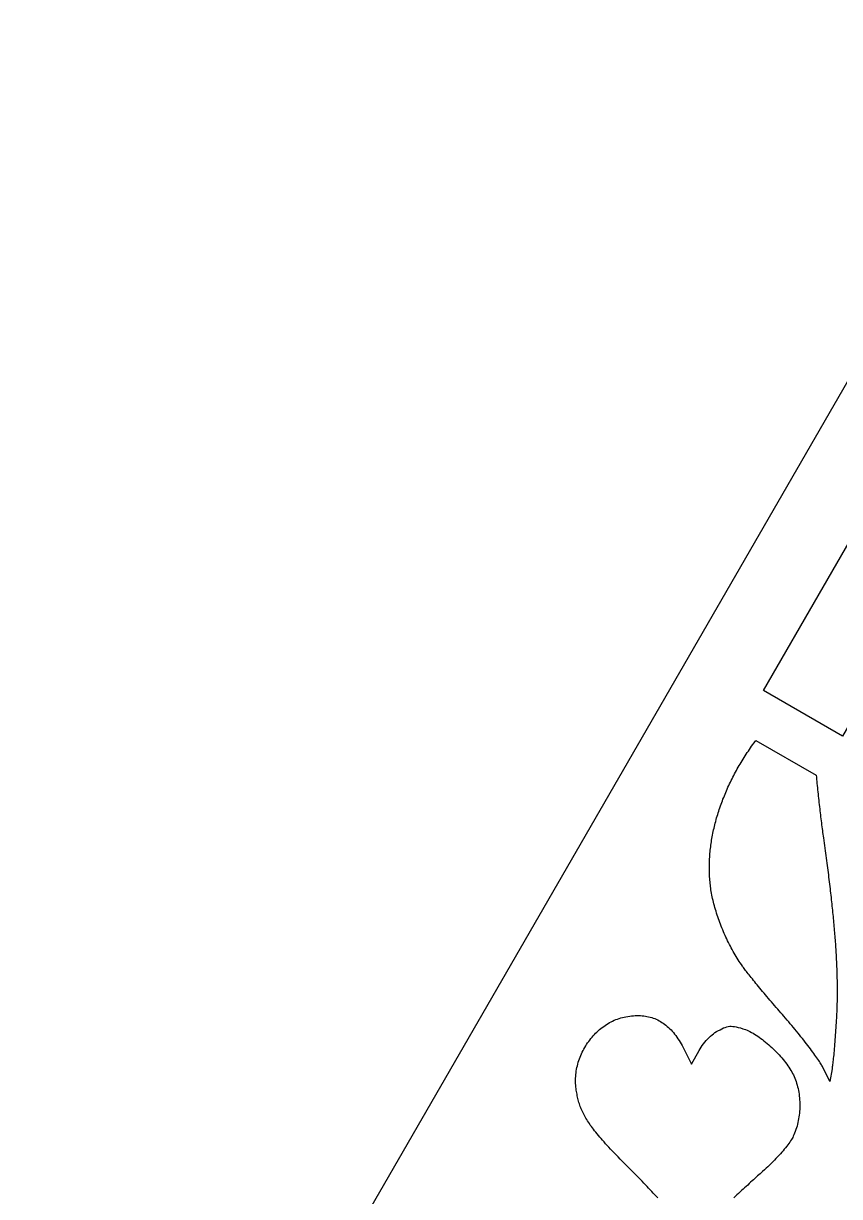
# Model space of a CAD drawing. Header units: millimetres. Extents: x 10 to 410, y 18 to 283.
# Drawn here: x 232 to 259.71, y 241.79 to 281.62 of the extents above; entities that cross this region are included whole.
import ezdxf

# ---------------------------------------------------------------- set-up
doc = ezdxf.new("R2010")
doc.units = ezdxf.units.MM
doc.layers.add('CUT', color=1, linetype='Continuous')

msp = doc.modelspace()

# ---------------------------------------------------------------- linework, layer by layer
at = {"layer": 'CUT'}
for points in [[(337, 160.3782), (372, 221), (337, 281.6218), (267, 281.6218), (232, 221), (267, 160.3782)], [(263.8673, 264.4356), (259.8173, 257.4208), (257.1327, 258.9708), (261.1827, 265.9856)], [(259.5286, 250.8905), (259.5343, 250.8243), (259.5397, 250.7585), (259.5451, 250.6932), (259.5502, 250.6284), (259.5552, 250.564), (259.56, 250.5), (259.5647, 250.4365), (259.5692, 250.3734), (259.5735, 250.3107), (259.5777, 250.2485), (259.5817, 250.1866), (259.5855, 250.1252), (259.5892, 250.0642), (259.5927, 250.0035), (259.5961, 249.9433), (259.5993, 249.8835), (259.6023, 249.824), (259.6052, 249.7649), (259.6079, 249.7062), (259.6105, 249.6479), (259.6129, 249.59), (259.6151, 249.5324), (259.6172, 249.4751), (259.6191, 249.4183), (259.6209, 249.3617), (259.6225, 249.3055), (259.624, 249.2497), (259.6253, 249.1942), (259.6264, 249.139), (259.6274, 249.0841), (259.6282, 249.0296), (259.6289, 248.9753), (259.6294, 248.9214), (259.6298, 248.8678), (259.63, 248.8145), (259.63, 248.7615), (259.6299, 248.7088), (259.6297, 248.6564), (259.6293, 248.6042), (259.6287, 248.5523), (259.628, 248.5007), (259.6272, 248.4494), (259.6261, 248.3984), (259.625, 248.3475), (259.6237, 248.297), (259.6222, 248.2467), (259.6206, 248.1966), (259.6188, 248.1468), (259.6169, 248.0972), (259.6148, 248.0479), (259.6126, 247.9988), (259.6103, 247.9499), (259.6078, 247.9012), (259.6051, 247.8527), (259.6003, 247.7702), (259.5954, 247.6873), (259.5902, 247.6042), (259.5848, 247.5212), (259.5793, 247.4384), (259.5736, 247.3561), (259.5678, 247.2744), (259.5619, 247.1936), (259.5558, 247.1139), (259.5497, 247.0355), (259.5436, 246.9585), (259.5374, 246.8833), (259.5312, 246.8099), (259.525, 246.7387), (259.5187, 246.6698), (259.5126, 246.6034), (259.5064, 246.5398), (259.5004, 246.479), (259.4944, 246.4215), (259.4885, 246.3672), (259.4827, 246.3166), (259.4771, 246.2696), (259.4716, 246.2267), (259.4663, 246.1879), (259.4612, 246.1536), (259.4563, 246.1238), (259.3807, 245.6915), (259.1449, 246.1778), (259.1318, 246.2035), (259.1163, 246.2319), (259.0983, 246.2629), (259.078, 246.2965), (259.0555, 246.3324), (259.0308, 246.3707), (259.004, 246.4111), (258.9751, 246.4537), (258.9443, 246.4983), (258.9117, 246.5447), (258.8773, 246.593), (258.8411, 246.643), (258.8033, 246.6946), (258.764, 246.7477), (258.7231, 246.8021), (258.6809, 246.8579), (258.6374, 246.9149), (258.5925, 246.973), (258.5466, 247.032), (258.4995, 247.092), (258.4514, 247.1527), (258.4024, 247.2142), (258.3525, 247.2762), (258.3018, 247.3387), (258.2504, 247.4016), (258.1984, 247.4648), (258.1458, 247.5282), (258.0928, 247.5917), (258.0393, 247.6551), (257.9855, 247.7185), (257.9315, 247.7816), (257.8773, 247.8444), (257.823, 247.9068), (257.7703, 247.9673), (257.7174, 248.0281), (257.6644, 248.0892), (257.6115, 248.1505), (257.5587, 248.2118), (257.5061, 248.2731), (257.4538, 248.3343), (257.4017, 248.3953), (257.3501, 248.456), (257.299, 248.5163), (257.2485, 248.5761), (257.1986, 248.6354), (257.1494, 248.694), (257.101, 248.7518), (257.0534, 248.8088), (257.0068, 248.8649), (256.9612, 248.92), (256.9167, 248.9739), (256.8734, 249.0266), (256.8312, 249.0781), (256.7905, 249.1281), (256.7511, 249.1767), (256.7131, 249.2237), (256.6767, 249.269), (256.642, 249.3126), (256.6089, 249.3543), (256.5776, 249.3941), (256.5481, 249.4319), (256.5205, 249.4675), (256.495, 249.501), (256.4715, 249.5321), (256.4501, 249.5609), (256.431, 249.5872), (256.4141, 249.6109), (256.3776, 249.6638), (256.3415, 249.7174), (256.3057, 249.7718), (256.2704, 249.8269), (256.2354, 249.8827), (256.2009, 249.9392), (256.1669, 249.9962), (256.1333, 250.0539), (256.1002, 250.1122), (256.0675, 250.171), (256.0354, 250.2302), (256.0038, 250.29), (255.9727, 250.3502), (255.9421, 250.4107), (255.9121, 250.4717), (255.8826, 250.533), (255.8537, 250.5946), (255.8254, 250.6565), (255.7977, 250.7187), (255.7706, 250.781), (255.7442, 250.8436), (255.7183, 250.9063), (255.6932, 250.9691), (255.6687, 251.032), (255.6448, 251.0949), (255.6217, 251.1579), (255.5993, 251.2209), (255.5776, 251.2839), (255.5566, 251.3467), (255.5364, 251.4095), (255.5169, 251.4722), (255.4982, 251.5346), (255.4802, 251.5969), (255.4631, 251.659), (255.4468, 251.7208), (255.4313, 251.7823), (255.4166, 251.8435), (255.4028, 251.9043), (255.3899, 251.9648), (255.3778, 252.0248), (255.3666, 252.0844), (255.3563, 252.1435), (255.3469, 252.2021), (255.3389, 252.2564), (255.3316, 252.3108), (255.3248, 252.3654), (255.3187, 252.4202), (255.3132, 252.4751), (255.3083, 252.5302), (255.304, 252.5854), (255.3003, 252.6408), (255.2973, 252.6964), (255.2948, 252.7521), (255.2929, 252.8079), (255.2917, 252.8639), (255.291, 252.92), (255.2909, 252.9762), (255.2914, 253.0326), (255.2925, 253.0891), (255.2942, 253.1457), (255.2965, 253.2024), (255.2994, 253.2592), (255.3028, 253.3161), (255.3069, 253.3731), (255.3115, 253.4302), (255.3167, 253.4873), (255.3225, 253.5446), (255.3288, 253.6019), (255.3358, 253.6594), (255.3433, 253.7169), (255.3513, 253.7744), (255.36, 253.832), (255.3691, 253.8897), (255.3789, 253.9474), (255.3892, 254.0052), (255.4001, 254.063), (255.4115, 254.1209), (255.4235, 254.1788), (255.4361, 254.2367), (255.4492, 254.2947), (255.4628, 254.3527), (255.477, 254.4107), (255.4918, 254.4687), (255.5071, 254.5267), (255.5229, 254.5848), (255.5393, 254.6428), (255.5562, 254.7008), (255.5736, 254.7589), (255.5916, 254.8169), (255.6101, 254.8749), (255.6292, 254.9328), (255.6487, 254.9908), (255.6688, 255.0487), (255.6895, 255.1066), (255.7106, 255.1645), (255.7323, 255.2223), (255.7545, 255.28), (255.7772, 255.3378), (255.8004, 255.3954), (255.8241, 255.453), (255.8484, 255.5105), (255.8732, 255.568), (255.8984, 255.6254), (255.9242, 255.6827), (255.9505, 255.74), (255.9772, 255.7971), (256.0045, 255.8542), (256.0323, 255.9111), (256.0606, 255.968), (256.0893, 256.0248), (256.1186, 256.0814), (256.1484, 256.138), (256.1786, 256.1944), (256.2093, 256.2507), (256.2405, 256.3069), (256.2722, 256.363), (256.3044, 256.4189), (256.3371, 256.4747), (256.3702, 256.5304), (256.4038, 256.5859), (256.4379, 256.6412), (256.4725, 256.6964), (256.5075, 256.7515), (256.543, 256.8063), (256.5789, 256.861), (256.6154, 256.9156), (256.6523, 256.9699), (256.6896, 257.0241), (256.7274, 257.0781), (256.7657, 257.1319), (256.8044, 257.1855), (256.8436, 257.2389), (256.8702, 257.2748), (258.9189, 256.092), (258.9253, 256.0234), (258.932, 255.9527), (258.9389, 255.8817), (258.9459, 255.8105), (258.953, 255.7391), (258.9602, 255.6675), (258.9675, 255.5959), (258.9749, 255.5242), (258.9824, 255.4525), (258.99, 255.3809), (258.9977, 255.3093), (259.0055, 255.2379), (259.0133, 255.1667), (259.0212, 255.0957), (259.0292, 255.0249), (259.0373, 254.9545), (259.0454, 254.8844), (259.0536, 254.8148), (259.0618, 254.7456), (259.0701, 254.6769), (259.0784, 254.6087), (259.0868, 254.5411), (259.0952, 254.4742), (259.1036, 254.4079), (259.1121, 254.3424), (259.1205, 254.2777), (259.129, 254.2137), (259.1375, 254.1506), (259.146, 254.0885), (259.1546, 254.0272), (259.1631, 253.967), (259.1756, 253.8787), (259.188, 253.791), (259.2002, 253.704), (259.2122, 253.6176), (259.224, 253.5318), (259.2357, 253.4466), (259.2472, 253.3621), (259.2585, 253.2782), (259.2696, 253.1949), (259.2805, 253.1122), (259.2913, 253.0301), (259.3019, 252.9486), (259.3123, 252.8677), (259.3226, 252.7874), (259.3326, 252.7077), (259.3425, 252.6285), (259.3522, 252.5499), (259.3618, 252.4719), (259.3712, 252.3945), (259.3804, 252.3176), (259.3894, 252.2413), (259.3983, 252.1655), (259.4069, 252.0903), (259.4155, 252.0156), (259.4238, 251.9415), (259.432, 251.8679), (259.44, 251.7948), (259.4478, 251.7222), (259.4555, 251.6502), (259.463, 251.5786), (259.4703, 251.5076), (259.4774, 251.4371), (259.4844, 251.367), (259.4912, 251.2975), (259.4979, 251.2285), (259.5044, 251.1599), (259.5107, 251.0919), (259.5168, 251.0243), (259.5228, 250.9571)]]:
    msp.add_lwpolyline(points, close=True, dxfattribs=at)
msp.add_lwpolyline([(253.5389, 241.7407), (253.4893, 241.7948), (253.4388, 241.8496), (253.3874, 241.905), (253.3352, 241.961), (253.2824, 242.0174), (253.2289, 242.0742), (253.1748, 242.1313), (253.1202, 242.1886), (253.0652, 242.2462), (253.0097, 242.3038), (252.954, 242.3615), (252.898, 242.4192), (252.8418, 242.4768), (252.7855, 242.5341), (252.7291, 242.5913), (252.6727, 242.6481), (252.6164, 242.7045), (252.5602, 242.7605), (252.4822, 242.8382), (252.4065, 242.914), (252.333, 242.988), (252.2618, 243.0602), (252.1927, 243.1306), (252.1258, 243.1995), (252.0611, 243.2667), (251.9984, 243.3323), (251.9377, 243.3965), (251.8791, 243.4592), (251.8224, 243.5205), (251.7677, 243.5805), (251.7149, 243.6392), (251.6639, 243.6967), (251.6148, 243.753), (251.5674, 243.8081), (251.5219, 243.8622), (251.478, 243.9153), (251.4359, 243.9675), (251.3954, 244.0187), (251.3565, 244.0691), (251.3192, 244.1186), (251.2835, 244.1675), (251.2493, 244.2156), (251.2165, 244.2632), (251.1852, 244.3101), (251.1553, 244.3565), (251.1268, 244.4024), (251.0996, 244.448), (251.0737, 244.4931), (251.049, 244.538), (251.0256, 244.5826), (251.0034, 244.627), (250.9824, 244.6712), (250.9624, 244.7154), (250.9436, 244.7595), (250.9258, 244.8037), (250.909, 244.8479), (250.8932, 244.8922), (250.8783, 244.9367), (250.8644, 244.9815), (250.8513, 245.0265), (250.8391, 245.0719), (250.8276, 245.1177), (250.817, 245.1639), (250.807, 245.2106), (250.7978, 245.2579), (250.7892, 245.3058), (250.7812, 245.3544), (250.7738, 245.4037), (250.767, 245.4537), (250.7607, 245.5046), (250.7546, 245.5651), (250.7504, 245.6257), (250.7481, 245.6864), (250.7477, 245.747), (250.7491, 245.8077), (250.7524, 245.8683), (250.7574, 245.9287), (250.7643, 245.9891), (250.7729, 246.0492), (250.7832, 246.1091), (250.7951, 246.1688), (250.8088, 246.2281), (250.8241, 246.2871), (250.8409, 246.3457), (250.8594, 246.4038), (250.8794, 246.4615), (250.9009, 246.5187), (250.9239, 246.5753), (250.9484, 246.6314), (250.9743, 246.6868), (251.0017, 246.7415), (251.0304, 246.7955), (251.0604, 246.8487), (251.0918, 246.9012), (251.1245, 246.9528), (251.1584, 247.0035), (251.1936, 247.0533), (251.23, 247.1022), (251.2676, 247.15), (251.3063, 247.1968), (251.3461, 247.2426), (251.3871, 247.2872), (251.4291, 247.3306), (251.4722, 247.3728), (251.5163, 247.4138), (251.5614, 247.4535), (251.6074, 247.4919), (251.6544, 247.5289), (251.7023, 247.5645), (251.751, 247.5986), (251.8006, 247.6313), (251.851, 247.6624), (251.9022, 247.692), (251.9542, 247.7199), (252.0069, 247.7462), (252.0604, 247.7708), (252.1144, 247.7937), (252.1692, 247.8148), (252.2246, 247.834), (252.2805, 247.8514), (252.3371, 247.867), (252.3942, 247.8805), (252.459, 247.8939), (252.523, 247.9054), (252.5861, 247.9149), (252.6485, 247.9225), (252.7101, 247.9282), (252.7708, 247.932), (252.8308, 247.9338), (252.8899, 247.9337), (252.9482, 247.9317), (253.0058, 247.9278), (253.0625, 247.922), (253.1184, 247.9142), (253.1736, 247.9045), (253.2279, 247.8928), (253.2815, 247.8793), (253.3342, 247.8638), (253.3862, 247.8463), (253.4374, 247.827), (253.4877, 247.8057), (253.5373, 247.7825), (253.5862, 247.7573), (253.6342, 247.7302), (253.6815, 247.7012), (253.728, 247.6702), (253.7737, 247.6373), (253.8186, 247.6024), (253.8628, 247.5656), (253.9062, 247.5269), (253.9488, 247.4862), (253.9906, 247.4436), (254.0317, 247.399), (254.072, 247.3525), (254.1116, 247.304), (254.1504, 247.2536), (254.1884, 247.2013), (254.2257, 247.147), (254.2623, 247.0907), (254.298, 247.0325), (254.3331, 246.9724), (254.3673, 246.9103), (254.4008, 246.8462), (254.6879, 246.283), (254.9406, 246.7437), (254.974, 246.8015), (255.0108, 246.8593), (255.0504, 246.9166), (255.0927, 246.9731), (255.1372, 247.0284), (255.1836, 247.0822), (255.2315, 247.1341), (255.2807, 247.1837), (255.3308, 247.2308), (255.3814, 247.2749), (255.4322, 247.3156), (255.4828, 247.3527), (255.533, 247.3858), (255.5823, 247.4144), (255.6528, 247.4518), (255.7169, 247.4838), (255.7756, 247.5105), (255.8303, 247.5321), (255.8822, 247.5486), (255.9325, 247.5601), (255.9825, 247.5668), (256.0335, 247.5688), (256.0866, 247.5661), (256.1431, 247.5589), (256.2042, 247.5473), (256.2713, 247.5314), (256.3455, 247.5113), (256.4281, 247.4871), (256.4744, 247.472), (256.5218, 247.4543), (256.5704, 247.4342), (256.6199, 247.4116), (256.6703, 247.3867), (256.7215, 247.3596), (256.7733, 247.3303), (256.8257, 247.2991), (256.8786, 247.2658), (256.9319, 247.2307), (256.9855, 247.1938), (257.0392, 247.1553), (257.093, 247.1152), (257.1468, 247.0736), (257.2004, 247.0305), (257.2538, 246.9862), (257.3069, 246.9407), (257.3596, 246.894), (257.4117, 246.8464), (257.4632, 246.7977), (257.514, 246.7483), (257.5639, 246.6981), (257.6129, 246.6472), (257.6609, 246.5957), (257.7077, 246.5438), (257.7533, 246.4915), (257.7976, 246.4389), (257.8404, 246.3861), (257.8817, 246.3332), (257.9214, 246.2802), (257.9593, 246.2274), (257.9953, 246.1747), (258.0295, 246.1223), (258.0616, 246.0702), (258.0915, 246.0186), (258.1192, 245.9675), (258.1446, 245.917), (258.1697, 245.8627), (258.1932, 245.8072), (258.2152, 245.7506), (258.2357, 245.6928), (258.2547, 245.634), (258.2721, 245.5743), (258.288, 245.5138), (258.3023, 245.4524), (258.3151, 245.3903), (258.3264, 245.3276), (258.3362, 245.2644), (258.3444, 245.2007), (258.3511, 245.1365), (258.3563, 245.0721), (258.3599, 245.0074), (258.362, 244.9425), (258.3626, 244.8776), (258.3617, 244.8126), (258.3592, 244.7476), (258.3552, 244.6828), (258.3496, 244.6183), (258.3425, 244.554), (258.3339, 244.49), (258.3238, 244.4265), (258.3122, 244.3635), (258.299, 244.3012), (258.2843, 244.2394), (258.268, 244.1785), (258.2503, 244.1183), (258.231, 244.0591), (258.2102, 244.0008), (258.1878, 243.9436), (258.1639, 243.8875), (258.1385, 243.8326), (258.1203, 243.7968), (258.0992, 243.7589), (258.0752, 243.7191), (258.0485, 243.6775), (258.0193, 243.6342), (257.9875, 243.5892), (257.9532, 243.5428), (257.9167, 243.495), (257.878, 243.4459), (257.8371, 243.3957), (257.7942, 243.3444), (257.7494, 243.2923), (257.7028, 243.2393), (257.6545, 243.1857), (257.6045, 243.1315), (257.5531, 243.0768), (257.5002, 243.0218), (257.446, 242.9666), (257.3905, 242.9112), (257.334, 242.8559), (257.2764, 242.8007), (257.2179, 242.7457), (257.1586, 242.691), (257.0986, 242.6368), (257.0584, 242.6008), (257.0167, 242.5634), (256.9737, 242.5247), (256.9295, 242.4848), (256.8841, 242.4438), (256.8376, 242.4017), (256.7902, 242.3587), (256.7419, 242.3148), (256.6928, 242.27), (256.6429, 242.2246), (256.5924, 242.1785), (256.5414, 242.1318), (256.49, 242.0846), (256.4381, 242.0371), (256.386, 241.9892), (256.3337, 241.941), (256.2813, 241.8927), (256.2289, 241.8444), (256.1766, 241.796), (256.1244, 241.7477)], dxfattribs=at)

doc.saveas('drawing.dxf')
